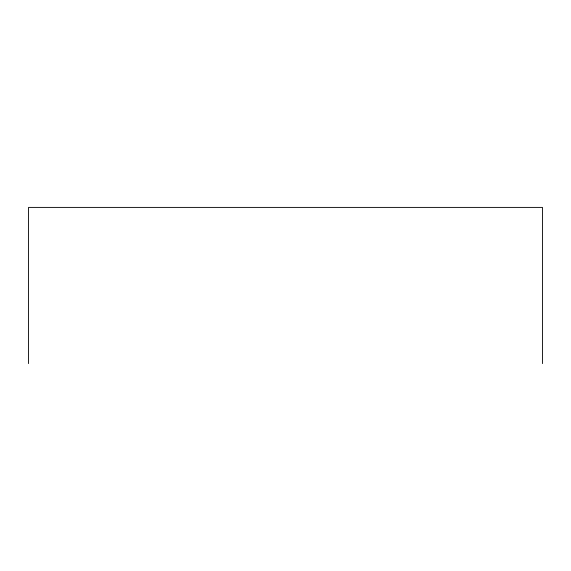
<?xml version="1.0" encoding="UTF-8"?>
<svg xmlns="http://www.w3.org/2000/svg" width="571" height="571" viewBox="0 0 571 571"><rect width="100%" height="100%" fill="white"/><g stroke="black" fill="none" stroke-linecap="round" stroke-linejoin="round"><path stroke-width="0.86" d="M542.45 363.599L542.45 207.401L28.55 207.401L28.55 363.599"/></g></svg>
